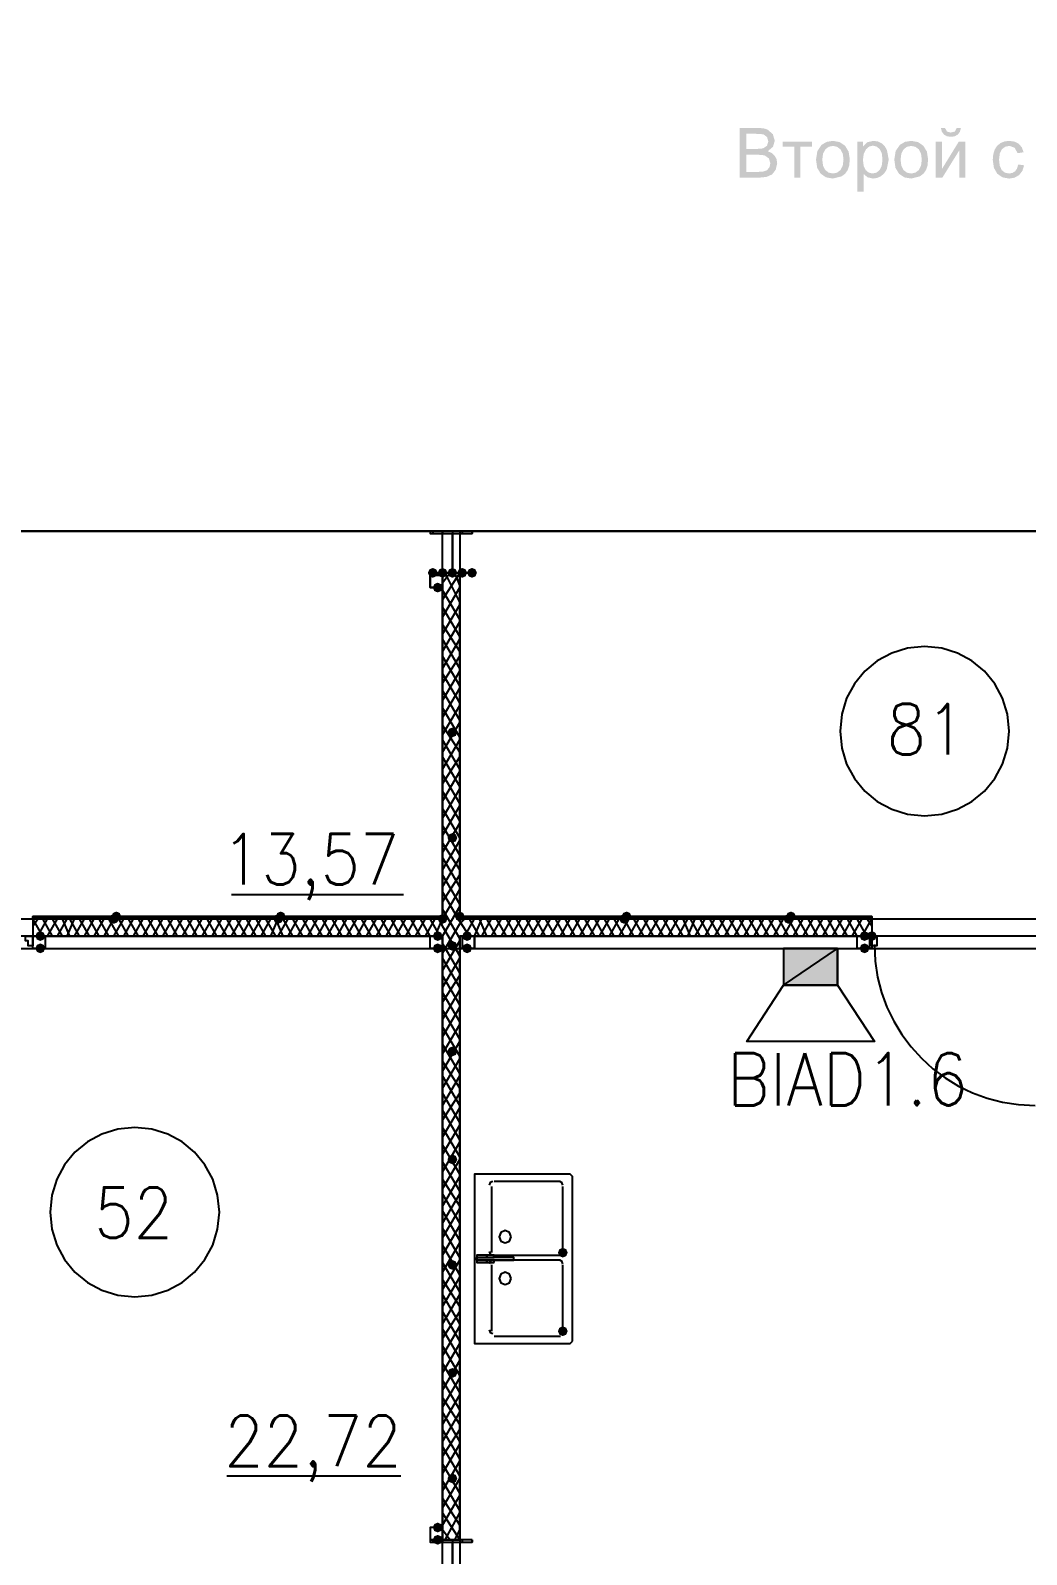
# Model space of a CAD drawing. Header units: millimetres. Extents: x 0 to 420, y 0 to 297.
# Drawn here: x 161.67 to 178.86, y 139.36 to 165.65 of the extents above; entities that cross this region are included whole.
import ezdxf

# ---------------------------------------------------------------- set-up
doc = ezdxf.new("R2010")
doc.units = ezdxf.units.MM
doc.layers.get('0').update_dxf_attribs({"linetype": 'CONTINUOUS'})
doc.styles.get("Standard").update_dxf_attribs({"font": 'STANDARD'})

msp = doc.modelspace()

# ---------------------------------------------------------------- hatches: boundary and pattern name
at = {"true_color": 0x000007}
h = msp.add_hatch(color=0, dxfattribs=at)
h.paths.add_polyline_path([(173.908311, 163.110333), (173.908311, 163.969126), (174.230772, 163.969126), (174.319104, 163.962512), (174.388419, 163.942668), (174.481575, 163.862742), (174.515199, 163.749191), (174.485433, 163.645563), (174.395034, 163.56729), (174.464005, 163.536009), (174.515199, 163.489018), (174.54648, 163.429211), (174.557091, 163.359482), (174.531184, 163.247034), (174.468346, 163.167108), (174.374088, 163.124664), (174.235733, 163.110333)], flags=0)
h.paths.add_polyline_path([(174.022412, 163.60808), (174.207621, 163.60808), (174.272457, 163.610561), (174.31621, 163.618002), (174.381254, 163.660997), (174.403302, 163.735962), (174.382907, 163.810927), (174.324478, 163.855576), (174.272802, 163.864533), (174.19384, 163.867702), (174.022412, 163.867702)], flags=0)
h.paths.add_polyline_path([(174.022412, 163.211756), (174.235733, 163.211756), (174.313454, 163.215615), (174.378498, 163.239317), (174.422044, 163.286722), (174.439131, 163.359482), (174.414327, 163.442715), (174.345976, 163.492325), (174.292715, 163.503005), (174.22085, 163.506656), (174.022412, 163.506656)], flags=0)
h = msp.add_hatch(color=0, dxfattribs=at)
h.paths.add_polyline_path([(177.29242, 163.732104), (177.398254, 163.732104), (177.398254, 163.258058), (177.690398, 163.732104), (177.803948, 163.732104), (177.803948, 163.110333), (177.698666, 163.110333), (177.698666, 163.581622), (177.406522, 163.110333), (177.29242, 163.110333)], flags=0)
h.paths.add_polyline_path([(177.655671, 163.968024), (177.72788, 163.968024), (177.709759, 163.903049), (177.673861, 163.855025), (177.621772, 163.825535), (177.554799, 163.815888), (177.487344, 163.825535), (177.435185, 163.855025), (177.399356, 163.902636), (177.381717, 163.968024), (177.453926, 163.968024), (177.485897, 163.907941), (177.551492, 163.888649), (177.62315, 163.90739)], flags=0)
for points in [[(174.652986, 163.732104), (175.15845, 163.732104), (175.15845, 163.645012), (174.958359, 163.645012), (174.958359, 163.110333), (174.853628, 163.110333), (174.853628, 163.645012), (174.652986, 163.645012)], [(178.715451, 163.337985), (178.81908, 163.324755), (178.788556, 163.228913), (178.731988, 163.156635), (178.653853, 163.111022), (178.560009, 163.096001), (178.44508, 163.116741), (178.354957, 163.179235), (178.296666, 163.280934), (178.277235, 163.419013), (178.285503, 163.513409), (178.310308, 163.595402), (178.352407, 163.661203), (178.412283, 163.708401), (178.483321, 163.736927), (178.56056, 163.746435), (178.652613, 163.733619), (178.726476, 163.695172), (178.779392, 163.63316), (178.809158, 163.549651), (178.706632, 163.533666), (178.654267, 163.627924), (178.56497, 163.659894), (178.492554, 163.645494), (178.435434, 163.602568), (178.398227, 163.528498), (178.385825, 163.421769), (178.397814, 163.313456), (178.43378, 163.239868), (178.488902, 163.197218), (178.558906, 163.183093), (178.615888, 163.192602), (178.662535, 163.221127), (178.696434, 163.26922)], [(168.698333, 156.294667), (168.673463, 156.234871), (168.613667, 156.21), (168.553871, 156.234871), (168.529, 156.294667), (168.553871, 156.354462), (168.613667, 156.379333), (168.673462, 156.354463)], [(168.867667, 156.294667), (168.842796, 156.234871), (168.783, 156.21), (168.723204, 156.234871), (168.698333, 156.294667), (168.723204, 156.354462), (168.783, 156.379333), (168.842796, 156.354463)], [(169.037, 156.294667), (169.012129, 156.234871), (168.952333, 156.21), (168.892538, 156.234871), (168.867667, 156.294667), (168.892537, 156.354462), (168.952333, 156.379333), (169.012129, 156.354463)], [(169.206333, 156.294667), (169.181462, 156.234871), (169.121667, 156.21), (169.061871, 156.234871), (169.037, 156.294667), (169.061871, 156.354462), (169.121667, 156.379333), (169.181462, 156.354463)], [(169.375667, 156.294667), (169.350796, 156.234871), (169.291, 156.21), (169.231204, 156.234871), (169.206333, 156.294667), (169.231204, 156.354462), (169.291, 156.379333), (169.350796, 156.354463)], [(168.783, 156.040667), (168.758129, 155.980871), (168.698333, 155.956), (168.638537, 155.980871), (168.613667, 156.040667), (168.638537, 156.100462), (168.698333, 156.125333), (168.758129, 156.100463)], [(169.037, 153.543), (169.012129, 153.483204), (168.952333, 153.458333), (168.892538, 153.483204), (168.867667, 153.543), (168.892537, 153.602796), (168.952333, 153.627667), (169.012129, 153.602796)], [(169.037, 151.722667), (169.012129, 151.662871), (168.952333, 151.638), (168.892538, 151.662871), (168.867667, 151.722667), (168.892537, 151.782462), (168.952333, 151.807333), (169.012129, 151.782463)], [(161.925, 150.029333), (161.900129, 149.969538), (161.840333, 149.944667), (161.780538, 149.969538), (161.755667, 150.029333), (161.780537, 150.089129), (161.840333, 150.114), (161.900129, 150.089129)], [(168.783, 150.029333), (168.758129, 149.969538), (168.698333, 149.944667), (168.638537, 149.969538), (168.613667, 150.029333), (168.638537, 150.089129), (168.698333, 150.114), (168.758129, 150.089129)], [(169.291, 150.029333), (169.266129, 149.969538), (169.206333, 149.944667), (169.146538, 149.969538), (169.121667, 150.029333), (169.146537, 150.089129), (169.206333, 150.114), (169.266129, 150.089129)], [(176.149, 150.029333), (176.124129, 149.969538), (176.064333, 149.944667), (176.004538, 149.969538), (175.979667, 150.029333), (176.004537, 150.089129), (176.064333, 150.114), (176.124129, 150.089129)], [(176.276, 150.029333), (176.251129, 149.969538), (176.191333, 149.944667), (176.131538, 149.969538), (176.106667, 150.029333), (176.131537, 150.089129), (176.191333, 150.114), (176.251129, 150.089129)], [(161.925, 149.817667), (161.900129, 149.757871), (161.840333, 149.733), (161.780538, 149.757871), (161.755667, 149.817667), (161.780537, 149.877462), (161.840333, 149.902333), (161.900129, 149.877463)], [(168.783, 149.817667), (168.758129, 149.757871), (168.698333, 149.733), (168.638537, 149.757871), (168.613667, 149.817667), (168.638537, 149.877462), (168.698333, 149.902333), (168.758129, 149.877463)], [(169.037, 149.86), (169.012129, 149.800204), (168.952333, 149.775333), (168.892538, 149.800204), (168.867667, 149.86), (168.892537, 149.919796), (168.952333, 149.944667), (169.012129, 149.919796)], [(169.291, 149.817667), (169.266129, 149.757871), (169.206333, 149.733), (169.146538, 149.757871), (169.121667, 149.817667), (169.146537, 149.877462), (169.206333, 149.902333), (169.266129, 149.877463)], [(176.149, 149.817667), (176.124129, 149.757871), (176.064333, 149.733), (176.004538, 149.757871), (175.979667, 149.817667), (176.004537, 149.877462), (176.064333, 149.902333), (176.124129, 149.877463)], [(169.037, 148.039667), (169.012129, 147.979871), (168.952333, 147.955), (168.892538, 147.979871), (168.867667, 148.039667), (168.892537, 148.099462), (168.952333, 148.124333), (169.012129, 148.099463)], [(169.037, 146.177), (169.012129, 146.117204), (168.952333, 146.092333), (168.892538, 146.117204), (168.867667, 146.177), (168.892537, 146.236796), (168.952333, 146.261667), (169.012129, 146.236796)], [(170.942, 144.568333), (170.917129, 144.508537), (170.857333, 144.483667), (170.797537, 144.508537), (170.772667, 144.568333), (170.797537, 144.628129), (170.857333, 144.653), (170.917129, 144.628129)], [(169.037, 144.356667), (169.012129, 144.296871), (168.952333, 144.272), (168.892538, 144.296871), (168.867667, 144.356667), (168.892537, 144.416462), (168.952333, 144.441333), (169.012129, 144.416463)], [(170.942, 143.213667), (170.917129, 143.153871), (170.857333, 143.129), (170.797537, 143.153871), (170.772667, 143.213667), (170.797537, 143.273462), (170.857333, 143.298333), (170.917129, 143.273463)], [(169.037, 142.494), (169.012129, 142.434204), (168.952333, 142.409333), (168.892538, 142.434204), (168.867667, 142.494), (168.892537, 142.553796), (168.952333, 142.578667), (169.012129, 142.553796)], [(169.037, 140.673667), (169.012129, 140.613871), (168.952333, 140.589), (168.892538, 140.613871), (168.867667, 140.673667), (168.892537, 140.733462), (168.952333, 140.758333), (169.012129, 140.733463)], [(168.783, 139.827), (168.758129, 139.767204), (168.698333, 139.742333), (168.638537, 139.767204), (168.613667, 139.827), (168.638537, 139.886796), (168.698333, 139.911667), (168.758129, 139.886796)], [(168.783, 139.615333), (168.758129, 139.555537), (168.698333, 139.530667), (168.638537, 139.555537), (168.613667, 139.615333), (168.638537, 139.675129), (168.698333, 139.7), (168.758129, 139.675129)]]:
    msp.add_hatch(color=0, dxfattribs=at).paths.add_polyline_path(points, flags=0)
h = msp.add_hatch(color=0, dxfattribs=at)
h.paths.add_polyline_path([(175.227002, 163.421218), (175.251049, 163.5717), (175.323465, 163.677533), (175.411935, 163.729141), (175.518595, 163.746435), (175.635108, 163.725351), (175.728057, 163.662099), (175.789104, 163.561985), (175.809637, 163.430038), (175.800611, 163.322482), (175.773808, 163.240971), (175.729504, 163.179855), (175.669077, 163.134035), (175.518595, 163.096001), (175.400428, 163.116809), (175.30748, 163.179786), (175.246984, 163.281898)], flags=0)
h.paths.add_polyline_path([(175.335592, 163.421218), (175.348476, 163.316556), (175.387406, 163.242073), (175.446179, 163.1977), (175.518595, 163.183093), (175.590529, 163.197976), (175.649233, 163.242624), (175.688438, 163.318141), (175.701599, 163.425077), (175.688438, 163.526294), (175.649233, 163.599812), (175.590115, 163.64446), (175.518595, 163.659343), (175.446179, 163.64446), (175.387406, 163.599812), (175.348476, 163.525398)], flags=0)
h = msp.add_hatch(color=0, dxfattribs=at)
h.paths.add_polyline_path([(175.941566, 162.872208), (175.941566, 163.732104), (176.038028, 163.732104), (176.038028, 163.651626), (176.114096, 163.722733), (176.218276, 163.746435), (176.292828, 163.7361), (176.358284, 163.705094), (176.411752, 163.655485), (176.450337, 163.589339), (176.481757, 163.426179), (176.447581, 163.2542), (176.405345, 163.1864), (176.347811, 163.136791), (176.280839, 163.106267), (176.210559, 163.096001), (176.116301, 163.11805), (176.047399, 163.174825), (176.047399, 162.872208)], flags=0)
h.paths.add_polyline_path([(176.037477, 163.417911), (176.049535, 163.313249), (176.085984, 163.240419), (176.139314, 163.197287), (176.203393, 163.183093), (176.268712, 163.1977), (176.324109, 163.242073), (176.361592, 163.317865), (176.37427, 163.42673), (176.361936, 163.530152), (176.325212, 163.604222), (176.27133, 163.64887), (176.208354, 163.663753), (176.144689, 163.648043), (176.089291, 163.600914), (176.050362, 163.523675)], flags=0)
h = msp.add_hatch(color=0, dxfattribs=at)
h.paths.add_polyline_path([(176.577857, 163.421218), (176.601904, 163.5717), (176.674319, 163.677533), (176.76279, 163.729141), (176.86945, 163.746435), (176.985963, 163.725351), (177.078911, 163.662099), (177.139959, 163.561985), (177.160491, 163.430038), (177.151465, 163.322482), (177.124662, 163.240971), (177.080358, 163.179855), (177.019931, 163.134035), (176.86945, 163.096001), (176.751283, 163.116809), (176.658334, 163.179786), (176.597838, 163.281898)], flags=0)
h.paths.add_polyline_path([(176.686446, 163.421218), (176.699331, 163.316556), (176.73826, 163.242073), (176.797034, 163.1977), (176.86945, 163.183093), (176.941383, 163.197976), (177.000088, 163.242624), (177.039293, 163.318141), (177.052453, 163.425077), (177.039293, 163.526294), (177.000088, 163.599812), (176.94097, 163.64446), (176.86945, 163.659343), (176.797034, 163.64446), (176.73826, 163.599812), (176.699331, 163.525398)], flags=0)
at = {"true_color": 0x0000fe}
for points in [[(163.195, 150.325667), (163.170129, 150.265871), (163.110333, 150.241), (163.050538, 150.265871), (163.025667, 150.325667), (163.050537, 150.385462), (163.110333, 150.410333), (163.170129, 150.385463)], [(163.237333, 150.368), (163.212462, 150.308204), (163.152667, 150.283333), (163.092871, 150.308204), (163.068, 150.368), (163.092871, 150.427796), (163.152667, 150.452667), (163.212462, 150.427796)], [(166.031333, 150.325667), (166.006463, 150.265871), (165.946667, 150.241), (165.886871, 150.265871), (165.862, 150.325667), (165.886871, 150.385462), (165.946667, 150.410333), (166.006462, 150.385463)], [(166.073667, 150.368), (166.048796, 150.308204), (165.989, 150.283333), (165.929204, 150.308204), (165.904333, 150.368), (165.929204, 150.427796), (165.989, 150.452667), (166.048796, 150.427796)], [(168.867667, 150.325667), (168.842796, 150.265871), (168.783, 150.241), (168.723204, 150.265871), (168.698333, 150.325667), (168.723204, 150.385462), (168.783, 150.410333), (168.842796, 150.385463)], [(168.867667, 150.325667), (168.842796, 150.265871), (168.783, 150.241), (168.723204, 150.265871), (168.698333, 150.325667), (168.723204, 150.385462), (168.783, 150.410333), (168.842796, 150.385463)], [(169.164, 150.368), (169.139129, 150.308204), (169.079333, 150.283333), (169.019538, 150.308204), (168.994667, 150.368), (169.019537, 150.427796), (169.079333, 150.452667), (169.139129, 150.427796)], [(169.164, 150.368), (169.139129, 150.308204), (169.079333, 150.283333), (169.019538, 150.308204), (168.994667, 150.368), (169.019537, 150.427796), (169.079333, 150.452667), (169.139129, 150.427796)], [(172.000333, 150.325667), (171.975462, 150.265871), (171.915667, 150.241), (171.855871, 150.265871), (171.831, 150.325667), (171.855871, 150.385462), (171.915667, 150.410333), (171.975462, 150.385463)], [(172.042667, 150.368), (172.017796, 150.308204), (171.958, 150.283333), (171.898204, 150.308204), (171.873333, 150.368), (171.898204, 150.427796), (171.958, 150.452667), (172.017796, 150.427796)], [(174.836667, 150.325667), (174.811796, 150.265871), (174.752, 150.241), (174.692204, 150.265871), (174.667333, 150.325667), (174.692204, 150.385462), (174.752, 150.410333), (174.811796, 150.385463)], [(174.879, 150.368), (174.854129, 150.308204), (174.794333, 150.283333), (174.734537, 150.308204), (174.709667, 150.368), (174.734537, 150.427796), (174.794333, 150.452667), (174.854129, 150.427796)]]:
    msp.add_hatch(color=0, dxfattribs=at).paths.add_polyline_path(points, flags=0)
at = {"true_color": 0x000007}
h = msp.add_hatch(color=0, dxfattribs=at)
h.paths.add_polyline_path([(168.783, 150.368), (161.713333, 150.368), (168.783, 150.325667)], flags=0)
h.paths.add_polyline_path([(161.713333, 150.368), (168.783, 150.325667), (161.713333, 150.325667)], flags=0)
h = msp.add_hatch(color=0, dxfattribs=at)
h.paths.add_polyline_path([(176.191333, 150.368), (169.079333, 150.368), (176.191333, 150.325667)], flags=0)
h.paths.add_polyline_path([(169.079333, 150.368), (176.191333, 150.325667), (169.079333, 150.325667)], flags=0)
at = {"true_color": 0x000052}
h = msp.add_hatch(color=0, dxfattribs=at)
h.paths.add_polyline_path([(175.598668, 149.182666), (174.667334, 149.182666), (175.598668, 149.817666)], flags=0)
h.paths.add_polyline_path([(174.667334, 149.182666), (175.598668, 149.817666), (174.667334, 149.817666)], flags=0)

# ---------------------------------------------------------------- linework, layer by layer
at = {"color": 0, "true_color": 0x000008}
msp.add_lwpolyline([(238.887, 157.014333), (238.887, 167.851667), (117.432667, 167.851667), (117.432667, 157.014333)], close=True, dxfattribs=at)
at = {"color": 0, "true_color": 0x0000ab}
for points in [[(151.680333, 157.014333), (151.680333, 150.325667), (168.783, 150.325667), (168.783, 157.014333)], [(169.079333, 157.014333), (169.079333, 150.325667), (186.182, 150.325667), (186.182, 157.014333)]]:
    msp.add_lwpolyline(points, close=True, dxfattribs=at)
at = {"color": 0, "true_color": 0x000007}
for points in [[(169.291, 157.014333), (168.571333, 157.014333), (168.571333, 156.972), (168.952333, 156.972), (168.952333, 156.294667), (168.571333, 156.294667), (169.291, 156.294667), (168.952333, 156.294667), (168.952333, 156.972), (169.291, 156.972)], [(168.783, 156.294667), (168.571333, 156.294667), (168.571333, 156.040667), (168.783, 156.040667)], [(168.783, 156.252333), (168.783, 156.040667), (168.571333, 156.040667), (168.571333, 156.252333)], [(168.783, 150.368), (161.713333, 150.368), (168.783, 150.325667)], [(161.713333, 150.368), (168.783, 150.325667), (161.713333, 150.325667)], [(161.713333, 150.325667), (168.783, 150.325667), (168.783, 150.368), (161.713333, 150.368)], [(161.713333, 150.325667), (168.783, 150.325667), (168.783, 150.368), (161.713333, 150.368)], [(176.191333, 150.368), (169.079333, 150.368), (176.191333, 150.325667)], [(169.079333, 150.368), (176.191333, 150.325667), (169.079333, 150.325667)], [(176.191333, 150.368), (176.191333, 150.325667), (169.079333, 150.325667), (169.079333, 150.368), (176.191333, 150.368), (169.079333, 150.368), (169.079333, 150.325667), (176.191333, 150.325667)], [(168.783, 138.895667), (168.783, 150.029333), (151.680333, 150.029333), (151.680333, 138.895667)], [(161.713333, 150.029333), (161.713333, 149.86), (161.628667, 149.86), (161.628667, 149.944667), (161.586333, 149.944667), (161.586333, 150.029333)], [(161.713333, 150.029333), (161.925, 150.029333), (161.925, 149.817667), (161.713333, 149.817667), (161.713333, 150.029333), (161.925, 150.029333), (161.925, 149.817667), (161.713333, 149.817667)], [(168.571333, 150.029333), (168.783, 150.029333), (168.783, 149.817667), (168.571333, 149.817667), (168.571333, 150.029333), (168.783, 150.029333), (168.783, 149.817667), (168.571333, 149.817667)], [(169.079333, 150.029333), (169.333333, 150.029333), (169.333333, 149.817667), (169.079333, 149.817667)], [(186.182, 150.029333), (169.079333, 150.029333), (169.079333, 138.895667), (186.182, 138.895667)], [(169.121667, 150.029333), (169.121667, 149.817667), (169.333333, 149.817667), (169.333333, 150.029333)], [(175.937333, 150.029333), (176.149, 150.029333), (176.149, 149.817667), (175.937333, 149.817667), (175.937333, 150.029333), (176.191333, 150.029333), (176.191333, 149.817667), (175.937333, 149.817667)], [(176.276, 150.029333), (176.276, 149.944667), (176.276, 149.86), (176.191333, 149.86), (176.191333, 150.029333)], [(171.026667, 143.044333), (171.026667, 145.880667), (170.984333, 145.923), (170.942, 145.923), (169.375667, 145.923), (169.333333, 145.923), (169.333333, 145.880667), (169.333333, 143.044333), (169.333333, 143.002), (169.375667, 143.002), (170.942, 143.002), (170.984333, 143.002)], [(169.968333, 144.8435), (169.93734, 144.91834), (169.8625, 144.949333), (169.78766, 144.91834), (169.756667, 144.8435), (169.78766, 144.76866), (169.8625, 144.737667), (169.93734, 144.76866)], [(169.545, 144.399), (169.545, 144.441333), (169.418, 144.441333), (169.375667, 144.441333), (169.375667, 144.483667), (169.418, 144.483667), (169.545, 144.483667), (169.545, 144.526), (169.375667, 144.526), (169.375667, 144.399)], [(169.968333, 144.441333), (170.010667, 144.441333), (170.010667, 144.483667), (169.968333, 144.483667), (169.418, 144.483667), (169.375667, 144.483667), (169.375667, 144.441333), (169.418, 144.441333)], [(169.672, 144.526), (169.545, 144.526), (169.545, 144.483667), (169.672, 144.483667)], [(169.672, 144.399), (169.672, 144.441333), (169.545, 144.441333), (169.545, 144.399)], [(169.968333, 144.123833), (169.93734, 144.198673), (169.8625, 144.229667), (169.78766, 144.198673), (169.756667, 144.123833), (169.78766, 144.048993), (169.8625, 144.018), (169.93734, 144.048993)], [(168.783, 139.827), (168.571333, 139.827), (168.571333, 139.615333), (168.783, 139.615333), (168.783, 139.827), (168.571333, 139.827), (168.571333, 139.615333), (168.783, 139.615333)], [(169.291, 139.615333), (168.571333, 139.615333), (168.571333, 139.573), (168.952333, 139.573), (168.952333, 138.938), (168.571333, 138.938), (168.571333, 138.895667), (169.291, 138.895667), (169.291, 138.938), (168.952333, 138.938), (168.952333, 139.573), (169.291, 139.573)]]:
    msp.add_lwpolyline(points, close=True, dxfattribs=at)
for points in [[(168.613667, 157.014333), (168.613667, 156.972)], [(168.783, 157.014333), (168.783, 156.972)], [(168.952333, 157.014333), (168.952333, 156.294667)], [(169.121667, 157.014333), (169.121667, 156.972)], [(169.291, 157.014333), (169.291, 156.972)], [(168.698333, 156.294667), (168.698333, 156.252333)], [(168.783, 156.125333), (168.91, 156.294667)], [(168.783, 155.829), (169.079333, 156.294667)], [(168.783, 156.294667), (168.783, 150.325667)], [(169.079333, 150.325667), (169.079333, 156.294667), (168.783, 156.294667)], [(169.079333, 155.786667), (168.825333, 156.294667)], [(169.079333, 156.083), (168.994667, 156.294667)], [(168.783, 155.532667), (169.079333, 156.040667)], [(169.079333, 155.490333), (168.783, 155.998333)], [(168.783, 155.236333), (169.079333, 155.744333)], [(169.079333, 155.194), (168.783, 155.702)], [(168.783, 154.94), (169.079333, 155.448)], [(169.079333, 154.94), (168.783, 155.405667)], [(168.783, 154.643667), (169.079333, 155.151667)], [(169.079333, 154.643667), (168.783, 155.151667)], [(168.783, 154.389667), (169.079333, 154.855333)], [(169.079333, 154.347333), (168.783, 154.855333)], [(178.562, 153.564167), (178.532328, 153.85851), (178.447228, 154.132662), (178.312572, 154.380749), (178.134232, 154.596899), (177.918083, 154.775238), (177.669996, 154.909894), (177.395844, 154.994995), (177.1015, 155.024667), (176.807156, 154.994995), (176.533004, 154.909894), (176.284917, 154.775238), (176.068768, 154.596899), (175.890428, 154.380749), (175.755772, 154.132662), (175.670672, 153.85851), (175.641, 153.564167)], [(168.783, 154.093333), (169.079333, 154.601333)], [(169.079333, 154.051), (168.783, 154.559)], [(168.783, 153.797), (169.079333, 154.305)], [(169.079333, 153.754667), (168.783, 154.262667)], [(168.783, 153.500667), (169.079333, 154.008667)], [(169.079333, 153.458333), (168.783, 153.966333)], [(168.783, 153.204333), (169.079333, 153.712333)], [(169.079333, 153.204333), (168.783, 153.67)], [(175.641, 153.564167), (175.670672, 153.269823), (175.755772, 152.995671), (175.890428, 152.747584), (176.068768, 152.531434), (176.284917, 152.353095), (176.533004, 152.218439), (176.807156, 152.133339), (177.1015, 152.103667), (177.395844, 152.133339), (177.669996, 152.218439), (177.918083, 152.353095), (178.134232, 152.531434), (178.312572, 152.747584), (178.447228, 152.995671), (178.532328, 153.269823), (178.562, 153.564167)], [(168.783, 152.908), (169.079333, 153.416)], [(169.079333, 152.908), (168.783, 153.416)], [(168.783, 152.654), (169.079333, 153.119667)], [(169.079333, 152.611667), (168.783, 153.119667)], [(168.783, 152.357667), (169.079333, 152.865667)], [(169.079333, 152.315333), (168.783, 152.823333)], [(168.783, 152.061333), (169.079333, 152.569333)], [(169.079333, 152.019), (168.783, 152.527)], [(168.783, 151.765), (169.079333, 152.273)], [(169.079333, 151.722667), (168.783, 152.230667)], [(168.783, 151.468667), (169.079333, 151.976667)], [(169.079333, 151.426333), (168.783, 151.934333)], [(168.783, 151.172333), (169.079333, 151.680333)], [(169.079333, 151.172333), (168.783, 151.638)], [(168.783, 150.876), (169.079333, 151.384)], [(169.079333, 150.876), (168.783, 151.384)], [(168.783, 150.622), (169.079333, 151.087667)], [(169.079333, 150.579667), (168.783, 151.087667)], [(165.142333, 150.749), (168.105667, 150.749)], [(168.783, 150.325667), (169.079333, 150.833667)], [(169.079333, 150.283333), (168.783, 150.791333)], [(168.783, 150.029333), (169.079333, 150.537333)], [(169.079333, 149.987), (168.783, 150.495)], [(168.783, 150.325667), (161.713333, 150.325667), (168.783, 150.368), (161.713333, 150.368)], [(161.713333, 150.198667), (161.798, 150.325667)], [(161.882667, 150.029333), (161.713333, 150.325667)], [(161.713333, 150.325667), (161.713333, 150.029333)], [(161.713333, 150.325667), (161.713333, 150.029333)], [(168.783, 150.325667), (161.713333, 150.325667)], [(161.798, 150.029333), (161.967333, 150.325667)], [(162.052, 150.029333), (161.882667, 150.325667)], [(161.967333, 150.029333), (162.136667, 150.325667)], [(162.221333, 150.029333), (162.052, 150.325667)], [(162.136667, 150.029333), (162.306, 150.325667)], [(162.348333, 150.029333), (162.221333, 150.325667)], [(162.306, 150.029333), (162.433, 150.325667)], [(162.517667, 150.029333), (162.348333, 150.325667)], [(162.433, 150.029333), (162.602333, 150.325667)], [(162.687, 150.029333), (162.517667, 150.325667)], [(162.602333, 150.029333), (162.771667, 150.325667)], [(162.856333, 150.029333), (162.687, 150.325667)], [(162.771667, 150.029333), (162.941, 150.325667)], [(163.025667, 150.029333), (162.856333, 150.325667)], [(162.941, 150.029333), (163.110333, 150.325667)], [(163.195, 150.029333), (163.025667, 150.325667)], [(163.110333, 150.029333), (163.279667, 150.325667)], [(163.364333, 150.029333), (163.195, 150.325667)], [(163.279667, 150.029333), (163.449, 150.325667)], [(163.533667, 150.029333), (163.364333, 150.325667)], [(163.449, 150.029333), (163.618333, 150.325667)], [(163.703, 150.029333), (163.533667, 150.325667)], [(163.618333, 150.029333), (163.787667, 150.325667)], [(163.872333, 150.029333), (163.703, 150.325667)], [(163.787667, 150.029333), (163.957, 150.325667)], [(164.041667, 150.029333), (163.872333, 150.325667)], [(163.957, 150.029333), (164.126333, 150.325667)], [(164.211, 150.029333), (164.041667, 150.325667)], [(164.126333, 150.029333), (164.295667, 150.325667)], [(164.380333, 150.029333), (164.211, 150.325667)], [(164.295667, 150.029333), (164.465, 150.325667)], [(164.549667, 150.029333), (164.380333, 150.325667)], [(164.465, 150.029333), (164.634333, 150.325667)], [(164.719, 150.029333), (164.549667, 150.325667)], [(164.634333, 150.029333), (164.803667, 150.325667)], [(164.888333, 150.029333), (164.719, 150.325667)], [(164.803667, 150.029333), (164.973, 150.325667)], [(165.057667, 150.029333), (164.888333, 150.325667)], [(164.973, 150.029333), (165.142333, 150.325667)], [(165.227, 150.029333), (165.057667, 150.325667)], [(165.142333, 150.029333), (165.311667, 150.325667)], [(165.396333, 150.029333), (165.227, 150.325667)], [(165.311667, 150.029333), (165.481, 150.325667)], [(165.565667, 150.029333), (165.396333, 150.325667)], [(165.481, 150.029333), (165.650333, 150.325667)], [(165.735, 150.029333), (165.565667, 150.325667)], [(165.650333, 150.029333), (165.819667, 150.325667)], [(165.904333, 150.029333), (165.735, 150.325667)], [(165.819667, 150.029333), (165.946667, 150.325667)], [(166.031333, 150.029333), (165.904333, 150.325667)], [(165.946667, 150.029333), (166.116, 150.325667)], [(166.200667, 150.029333), (166.031333, 150.325667)], [(166.116, 150.029333), (166.285333, 150.325667)], [(166.37, 150.029333), (166.200667, 150.325667)], [(166.285333, 150.029333), (166.454667, 150.325667)], [(166.539333, 150.029333), (166.37, 150.325667)], [(166.454667, 150.029333), (166.624, 150.325667)], [(166.708667, 150.029333), (166.539333, 150.325667)], [(166.624, 150.029333), (166.793333, 150.325667)], [(166.878, 150.029333), (166.708667, 150.325667)], [(166.793333, 150.029333), (166.962667, 150.325667)], [(167.047333, 150.029333), (166.878, 150.325667)], [(166.962667, 150.029333), (167.132, 150.325667)], [(167.216667, 150.029333), (167.047333, 150.325667)], [(167.132, 150.029333), (167.301333, 150.325667)], [(167.386, 150.029333), (167.216667, 150.325667)], [(167.301333, 150.029333), (167.470667, 150.325667)], [(167.555333, 150.029333), (167.386, 150.325667)], [(167.470667, 150.029333), (167.64, 150.325667)], [(167.724667, 150.029333), (167.555333, 150.325667)], [(167.64, 150.029333), (167.809333, 150.325667)], [(167.894, 150.029333), (167.724667, 150.325667)], [(167.809333, 150.029333), (167.978667, 150.325667)], [(168.063333, 150.029333), (167.894, 150.325667)], [(167.978667, 150.029333), (168.148, 150.325667)], [(168.232667, 150.029333), (168.063333, 150.325667)], [(168.148, 150.029333), (168.317333, 150.325667)], [(168.402, 150.029333), (168.232667, 150.325667)], [(168.317333, 150.029333), (168.486667, 150.325667)], [(168.571333, 150.029333), (168.402, 150.325667)], [(168.486667, 150.029333), (168.656, 150.325667)], [(168.740667, 150.029333), (168.571333, 150.325667)], [(168.656, 150.029333), (168.783, 150.325667)], [(168.783, 150.198667), (168.740667, 150.325667)], [(168.783, 149.733), (169.079333, 150.241)], [(169.079333, 149.690667), (168.783, 150.198667)], [(176.191333, 150.368), (169.079333, 150.368), (176.191333, 150.368), (169.079333, 150.325667)], [(169.079333, 150.241), (169.164, 150.325667)], [(176.191333, 150.325667), (169.079333, 150.325667)], [(169.248667, 150.029333), (169.079333, 150.283333)], [(169.164, 150.029333), (169.333333, 150.325667)], [(169.418, 150.029333), (169.248667, 150.325667)], [(169.333333, 150.029333), (169.460333, 150.325667)], [(169.545, 150.029333), (169.418, 150.325667)], [(169.460333, 150.029333), (169.629667, 150.325667)], [(169.714333, 150.029333), (169.545, 150.325667)], [(169.629667, 150.029333), (169.799, 150.325667)], [(169.883667, 150.029333), (169.714333, 150.325667)], [(169.799, 150.029333), (169.968333, 150.325667)], [(170.053, 150.029333), (169.883667, 150.325667)], [(169.968333, 150.029333), (170.137667, 150.325667)], [(170.222333, 150.029333), (170.053, 150.325667)], [(170.137667, 150.029333), (170.307, 150.325667)], [(170.391667, 150.029333), (170.222333, 150.325667)], [(170.307, 150.029333), (170.476333, 150.325667)], [(170.561, 150.029333), (170.391667, 150.325667)], [(170.476333, 150.029333), (170.645667, 150.325667)], [(170.730333, 150.029333), (170.561, 150.325667)], [(170.645667, 150.029333), (170.815, 150.325667)], [(170.899667, 150.029333), (170.730333, 150.325667)], [(170.815, 150.029333), (170.984333, 150.325667)], [(171.069, 150.029333), (170.899667, 150.325667)], [(170.984333, 150.029333), (171.153667, 150.325667)], [(171.238333, 150.029333), (171.069, 150.325667)], [(171.153667, 150.029333), (171.323, 150.325667)], [(171.407667, 150.029333), (171.238333, 150.325667)], [(171.323, 150.029333), (171.492333, 150.325667)], [(171.577, 150.029333), (171.407667, 150.325667)], [(171.492333, 150.029333), (171.661667, 150.325667)], [(171.746333, 150.029333), (171.577, 150.325667)], [(171.661667, 150.029333), (171.831, 150.325667)], [(171.915667, 150.029333), (171.746333, 150.325667)], [(171.831, 150.029333), (172.000333, 150.325667)], [(172.085, 150.029333), (171.915667, 150.325667)], [(172.000333, 150.029333), (172.169667, 150.325667)], [(172.254333, 150.029333), (172.085, 150.325667)], [(172.169667, 150.029333), (172.339, 150.325667)], [(172.423667, 150.029333), (172.254333, 150.325667)], [(172.339, 150.029333), (172.508333, 150.325667)], [(172.593, 150.029333), (172.423667, 150.325667)], [(172.508333, 150.029333), (172.677667, 150.325667)], [(172.762333, 150.029333), (172.593, 150.325667)], [(172.677667, 150.029333), (172.847, 150.325667)], [(172.931667, 150.029333), (172.762333, 150.325667)], [(172.847, 150.029333), (173.016333, 150.325667)], [(173.058667, 150.029333), (172.931667, 150.325667)], [(173.016333, 150.029333), (173.143333, 150.325667)], [(173.228, 150.029333), (173.058667, 150.325667)], [(173.143333, 150.029333), (173.312667, 150.325667)], [(173.397333, 150.029333), (173.228, 150.325667)], [(173.312667, 150.029333), (173.482, 150.325667)], [(173.566667, 150.029333), (173.397333, 150.325667)], [(173.482, 150.029333), (173.651333, 150.325667)], [(173.736, 150.029333), (173.566667, 150.325667)], [(173.651333, 150.029333), (173.820667, 150.325667)], [(173.905333, 150.029333), (173.736, 150.325667)], [(173.820667, 150.029333), (173.99, 150.325667)], [(174.074667, 150.029333), (173.905333, 150.325667)], [(173.99, 150.029333), (174.159333, 150.325667)], [(174.244, 150.029333), (174.074667, 150.325667)], [(174.159333, 150.029333), (174.328667, 150.325667)], [(174.413333, 150.029333), (174.244, 150.325667)], [(174.328667, 150.029333), (174.498, 150.325667)], [(174.582667, 150.029333), (174.413333, 150.325667)], [(174.498, 150.029333), (174.667333, 150.325667)], [(174.752, 150.029333), (174.582667, 150.325667)], [(174.667333, 150.029333), (174.836667, 150.325667)], [(174.921333, 150.029333), (174.752, 150.325667)], [(174.836667, 150.029333), (175.006, 150.325667)], [(175.090667, 150.029333), (174.921333, 150.325667)], [(175.006, 150.029333), (175.175333, 150.325667)], [(175.26, 150.029333), (175.090667, 150.325667)], [(175.175333, 150.029333), (175.344667, 150.325667)], [(175.429333, 150.029333), (175.26, 150.325667)], [(175.344667, 150.029333), (175.514, 150.325667)], [(175.598667, 150.029333), (175.429333, 150.325667)], [(175.514, 150.029333), (175.683333, 150.325667)], [(175.768, 150.029333), (175.598667, 150.325667)], [(175.683333, 150.029333), (175.852667, 150.325667)], [(175.937333, 150.029333), (175.768, 150.325667)], [(175.852667, 150.029333), (176.022, 150.325667)], [(176.106667, 150.029333), (175.937333, 150.325667)], [(176.022, 150.029333), (176.191333, 150.325667)], [(176.191333, 150.198667), (176.106667, 150.325667)], [(176.191333, 150.325667), (176.191333, 150.029333)], [(176.191333, 150.325667), (176.191333, 150.029333)], [(161.713333, 149.944667), (161.713333, 150.029333), (160.231667, 150.029333)], [(160.231667, 149.817667), (161.713333, 149.817667), (161.713333, 149.944667)], [(161.713333, 150.029333), (168.783, 150.029333)], [(168.783, 150.029333), (168.783, 139.615333), (169.079333, 139.615333), (169.079333, 150.029333)], [(168.783, 149.436667), (169.079333, 149.944667)], [(169.079333, 149.394333), (168.783, 149.902333)], [(169.079333, 150.029333), (176.191333, 150.029333)], [(177.630667, 150.029333), (176.191333, 150.029333), (176.191333, 149.944667)], [(176.191333, 149.944667), (176.191333, 149.817667), (177.630667, 149.817667)], [(176.233667, 149.881167), (176.247982, 149.597658), (176.29, 149.32234), (176.358326, 149.056605), (176.451568, 148.801849), (176.56833, 148.559463), (176.707219, 148.330843), (176.866842, 148.117381), (177.045805, 147.920472), (177.242714, 147.741509), (177.456176, 147.581886), (177.684796, 147.442996), (177.927182, 147.326234), (178.181939, 147.232993), (178.447673, 147.164667), (178.722991, 147.122649), (179.0065, 147.108333)], [(179.112333, 149.944667), (179.112333, 150.029333), (177.630667, 150.029333)], [(177.630667, 149.817667), (179.112333, 149.817667), (179.112333, 149.944667)], [(168.783, 149.140333), (169.079333, 149.648333)], [(169.079333, 149.140333), (168.783, 149.648333)], [(168.783, 148.886333), (169.079333, 149.352)], [(169.079333, 148.844), (168.783, 149.352)], [(168.783, 148.59), (169.079333, 149.098)], [(169.079333, 148.547667), (168.783, 149.055667)], [(168.783, 148.293667), (169.079333, 148.801667)], [(169.079333, 148.251333), (168.783, 148.759333)], [(168.783, 147.997333), (169.079333, 148.505333)], [(169.079333, 147.955), (168.783, 148.463)], [(168.783, 147.701), (169.079333, 148.209)], [(169.079333, 147.658667), (168.783, 148.166667)], [(168.783, 147.404667), (169.079333, 147.912667)], [(169.079333, 147.404667), (168.783, 147.870333)], [(168.783, 147.108333), (169.079333, 147.616333)], [(169.079333, 147.108333), (168.783, 147.616333)], [(168.783, 146.854333), (169.079333, 147.32)], [(169.079333, 146.812), (168.783, 147.32)], [(168.783, 146.558), (169.079333, 147.066)], [(169.079333, 146.515667), (168.783, 147.023667)], [(164.930667, 145.266833), (164.900995, 145.561177), (164.815894, 145.835329), (164.681238, 146.083416), (164.502899, 146.299566), (164.286749, 146.477905), (164.038662, 146.612561), (163.76451, 146.697661), (163.470167, 146.727333), (163.175823, 146.697661), (162.901671, 146.612561), (162.653584, 146.477905), (162.437434, 146.299566), (162.259095, 146.083416), (162.124439, 145.835329), (162.039339, 145.561177), (162.009667, 145.266833)], [(168.783, 146.261667), (169.079333, 146.769667)], [(169.079333, 146.219333), (168.783, 146.727333)], [(168.783, 145.965333), (169.079333, 146.473333)], [(169.079333, 145.923), (168.783, 146.431)], [(168.783, 145.669), (169.079333, 146.177)], [(169.079333, 145.626667), (168.783, 146.134667)], [(168.783, 145.372667), (169.079333, 145.880667)], [(169.079333, 145.372667), (168.783, 145.838333)], [(169.650833, 145.796), (169.605939, 145.777394), (169.587333, 145.7325)], [(169.629667, 145.711333), (169.629667, 144.568333)], [(170.815, 145.796), (169.672, 145.796)], [(170.857333, 145.7325), (170.838728, 145.777394), (170.793833, 145.796)], [(170.857333, 144.568333), (170.857333, 145.711333)], [(168.783, 145.076333), (169.079333, 145.584333)], [(169.079333, 145.076333), (168.783, 145.584333)], [(162.009667, 145.266833), (162.039339, 144.97249), (162.124439, 144.698338), (162.259095, 144.450251), (162.437434, 144.234101), (162.653584, 144.055762), (162.901671, 143.921106), (163.175823, 143.836005), (163.470167, 143.806333), (163.76451, 143.836005), (164.038662, 143.921106), (164.286749, 144.055762), (164.502899, 144.234101), (164.681238, 144.450251), (164.815894, 144.698338), (164.900995, 144.97249), (164.930667, 145.266833)], [(168.783, 144.822333), (169.079333, 145.330333)], [(169.079333, 144.78), (168.783, 145.288)], [(168.783, 144.526), (169.079333, 145.034)], [(169.079333, 144.483667), (168.783, 144.991667)], [(168.783, 144.229667), (169.079333, 144.737667)], [(169.079333, 144.187333), (168.783, 144.695333)], [(169.587333, 144.5895), (169.605939, 144.544605), (169.650833, 144.526)], [(170.793833, 144.526), (170.838728, 144.544605), (170.857333, 144.5895)], [(168.783, 143.933333), (169.079333, 144.441333)], [(169.079333, 143.891), (168.783, 144.399)], [(169.650833, 144.441333), (169.605939, 144.422728), (169.587333, 144.377833)], [(169.629667, 144.356667), (169.629667, 143.213667)], [(169.672, 144.526), (170.815, 144.526)], [(170.815, 144.441333), (169.672, 144.441333)], [(170.857333, 144.377833), (170.838728, 144.422728), (170.793833, 144.441333)], [(170.857333, 143.213667), (170.857333, 144.356667)], [(168.783, 143.637), (169.079333, 144.145)], [(169.079333, 143.637), (168.783, 144.102667)], [(168.783, 143.340667), (169.079333, 143.848667)], [(169.079333, 143.340667), (168.783, 143.848667)], [(168.783, 143.086667), (169.079333, 143.552333)], [(169.079333, 143.044333), (168.783, 143.552333)], [(168.783, 142.790333), (169.079333, 143.298333)], [(169.079333, 142.748), (168.783, 143.256)], [(169.587333, 143.234833), (169.605939, 143.189939), (169.650833, 143.171333)], [(169.672, 143.129), (170.815, 143.129)], [(170.793833, 143.171333), (170.838728, 143.189939), (170.857333, 143.234833)], [(168.783, 142.494), (169.079333, 143.002)], [(169.079333, 142.451667), (168.783, 142.959667)], [(168.783, 142.197667), (169.079333, 142.705667)], [(169.079333, 142.155333), (168.783, 142.663333)], [(168.783, 141.901333), (169.079333, 142.409333)], [(169.079333, 141.859), (168.783, 142.367)], [(168.783, 141.605), (169.079333, 142.113)], [(169.079333, 141.605), (168.783, 142.070667)], [(168.783, 141.308667), (169.079333, 141.816667)], [(169.079333, 141.308667), (168.783, 141.816667)], [(168.783, 141.054667), (169.079333, 141.520333)], [(169.079333, 141.012333), (168.783, 141.520333)], [(168.783, 140.758333), (169.079333, 141.266333)], [(169.079333, 140.716), (168.783, 141.224)], [(168.783, 140.462), (169.079333, 140.97)], [(169.079333, 140.419667), (168.783, 140.927667)], [(165.057667, 140.716), (168.063333, 140.716)], [(168.783, 140.165667), (169.079333, 140.673667)], [(169.079333, 140.123333), (168.783, 140.631333)], [(168.783, 139.869333), (169.079333, 140.377333)], [(169.079333, 139.869333), (168.783, 140.335)], [(169.079333, 139.615333), (168.783, 140.081)], [(168.825333, 139.615333), (169.079333, 140.081)], [(168.613667, 139.615333), (168.613667, 139.573)], [(168.91, 139.615333), (168.783, 139.784667)], [(168.783, 139.615333), (168.783, 139.573)], [(168.952333, 139.615333), (168.952333, 138.895667)], [(168.994667, 139.615333), (169.079333, 139.784667)], [(169.121667, 139.615333), (169.121667, 139.573)], [(169.291, 139.615333), (169.291, 139.573)]]:
    msp.add_lwpolyline(points, dxfattribs=at)
at = {"color": 0, "true_color": 0x000005}
msp.add_lwpolyline([(116.755335, 154.093333), (122.809001, 154.093333), (122.809001, 149.817666), (227.245334, 149.817666)], dxfattribs=at)
at = {"color": 0, "true_color": 0x000052}
msp.add_lwpolyline([(175.598668, 149.182666), (175.598668, 149.817666), (174.667334, 149.817666), (174.667334, 149.182666), (175.598668, 149.182666), (176.233668, 148.208999), (174.032334, 148.208999), (174.667334, 149.182666)], dxfattribs=at)
for points in [[(175.598668, 149.182666), (174.667334, 149.182666), (175.598668, 149.817666)], [(174.667334, 149.182666), (175.598668, 149.817666), (174.667334, 149.817666)]]:
    msp.add_lwpolyline(points, close=True, dxfattribs=at)

# ---------------------------------------------------------------- texts
at = {"color": 0, "true_color": 0x000007, "attachment_point": 1}
for s, insert, char_height, width in [('81', (176.445337, 154.034036), 0.872032, 0.87203199), ('13,57', (164.972997, 151.790366), 0.872032, 2.56764984), ('BIAD1.6', (173.69367, 148.009873), 0.90154, 4.00684452), ('52', (162.771667, 145.694364), 0.872032, 1.06581688), ('22,72', (165.015337, 141.757369), 0.872032, 2.76143456)]:
    msp.add_mtext(s, dxfattribs=dict(at, insert=insert, char_height=char_height, width=width))

doc.saveas('drawing.dxf')
